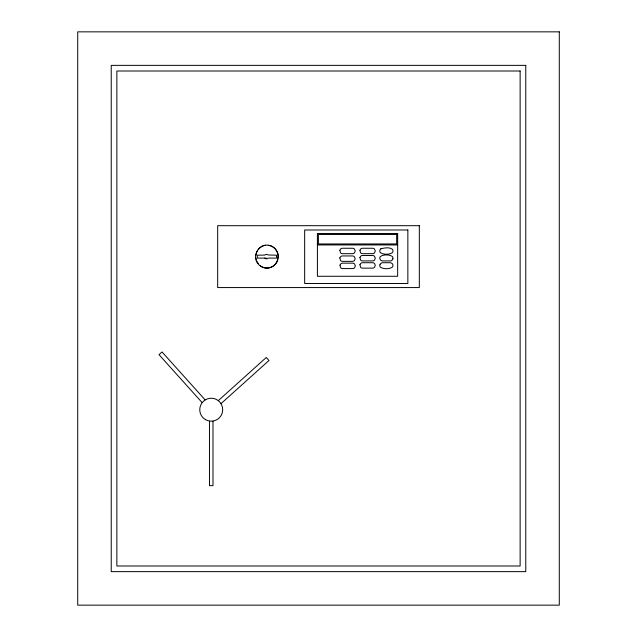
<?xml version="1.0" encoding="UTF-8"?>
<svg xmlns="http://www.w3.org/2000/svg" width="637" height="637" viewBox="0 0 637 637"><rect width="100%" height="100%" fill="white"/><g stroke="black" fill="none" stroke-linecap="round" stroke-linejoin="round"><path stroke-width="0.96" d="M218.356 400.577L266.274 357.492L268.981 360.502L221.063 403.587M317.401 244.942L397.663 244.942M266.29 258.104L257.268 258.104L257.268 255.206L264.857 255.087A2.237 2.198 -90 0 1 267.962 254.951L276.482 255.206L276.442 258.104L268.097 258.104A2.237 2.198 -90 0 1 264.992 258.248L264.881 258.104M205.114 399.869L162.029 351.95L159.019 354.666L202.096 402.576M212.989 421.168L212.989 485.649L209.469 485.649L209.469 421.168M268.273 245.261A11.466 11.267 -90 0 1 275.741 249.648L276.482 250.938A8.607 8.456 -90 0 1 277.971 256.623L277.214 261.011L275.741 263.607A11.466 11.267 -90 0 1 257.866 263.607C251.671 256.042 258.797 243.493 268.511 245.261A11.466 11.267 -90 0 1 268.511 267.994L265.589 267.994A11.474 11.084 -90 0 1 260.27 265.733M258.216 263.614A11.474 11.084 -90 0 1 256.767 261.019M256.297 259.593A11.474 11.084 -90 0 1 256.018 258.12M256.018 255.126A11.474 11.084 -90 0 1 256.297 253.653M256.767 252.236A11.474 11.084 -90 0 1 257.659 250.46M258.216 249.64A11.474 11.084 -90 0 1 265.589 245.245M339.863 250.269L340.564 252.889A2.715 2.715 0 0 0 342.483 253.677L352.516 253.677A2.715 2.715 0 0 0 354.435 252.889L355.231 250.97L354.435 249.051A2.715 2.715 0 0 0 352.516 248.255L342.483 248.255A2.715 2.715 0 0 0 340.564 249.051L339.863 250.269M339.832 257.953L340.532 260.573A2.715 2.715 0 0 0 342.443 261.369L352.476 261.369A2.715 2.715 0 0 0 354.395 260.573L355.191 258.662L354.395 256.743A2.715 2.715 0 0 0 352.476 255.947L342.443 255.947A2.715 2.715 0 0 0 340.532 256.743L339.832 257.953M339.991 265.167L340.699 267.787A2.715 2.715 0 0 0 342.61 268.583L352.643 268.583A2.715 2.715 0 0 0 354.562 267.787L355.358 265.868L354.562 263.949A2.715 2.715 0 0 0 352.643 263.161L342.61 263.161A2.715 2.715 0 0 0 340.699 263.949L339.991 265.167M359.929 250.269L360.63 252.889A2.715 2.715 0 0 0 362.549 253.677L372.581 253.677A2.715 2.715 0 0 0 374.5 252.889L375.297 250.97L374.5 249.051A2.715 2.715 0 0 0 372.581 248.255L362.549 248.255A2.715 2.715 0 0 0 360.63 249.051L359.929 250.269M359.929 257.499L360.63 260.119A2.715 2.715 0 0 0 362.549 260.907L372.581 260.907A2.715 2.715 0 0 0 374.5 260.119L375.297 258.2L374.5 256.281A2.715 2.715 0 0 0 372.581 255.485L362.549 255.485A2.715 2.715 0 0 0 360.63 256.281L359.929 257.499M359.929 264.729L360.63 267.349A2.715 2.715 0 0 0 362.549 268.137L372.581 268.137A2.715 2.715 0 0 0 374.5 267.349L375.297 265.43L374.5 263.511A2.715 2.715 0 0 0 372.581 262.715L362.549 262.715A2.715 2.715 0 0 0 360.63 263.511L359.929 264.729M380.074 264.212L379.867 264.809A2.771 2.771 0 0 0 380.408 267.174C383.179 269.244 389.573 269.244 392.344 267.174A2.771 2.771 0 0 0 392.886 264.809L392.344 263.686L390.768 262.715L381.985 262.715L380.074 264.212M392.886 258.821L391.898 260.382L390.768 260.907L381.985 260.907L380.854 260.382L379.867 258.821A2.771 2.771 0 0 1 380.408 256.456C383.179 254.386 389.573 254.386 392.344 256.456A2.771 2.771 0 0 1 392.886 258.821M380.854 248.788L380.408 249.226A2.771 2.771 0 0 0 380.408 252.714C383.179 254.784 389.573 254.784 392.344 252.714A2.771 2.771 0 0 0 392.344 249.226C389.39 246.869 384.159 247.976 380.854 248.788M559.286 31.85L77.714 31.85L77.714 605.15L559.286 605.15L559.286 31.85M525.772 65.364L111.228 65.364L111.228 571.636L525.772 571.636L525.772 65.364M520.134 71.002L116.866 71.002L116.866 565.998L520.134 565.998L520.134 71.002M419.321 225.689L217.679 225.689L217.679 287.566L419.321 287.566L419.321 225.689M407.855 229.997L304.661 229.997L304.661 283.505L407.855 283.505L407.855 229.997M397.663 233.476L317.401 233.476L317.401 276.275L397.663 276.275L397.663 233.476M396.668 234.472L318.396 234.472L318.396 243.947L396.668 243.947L396.668 234.472M205.496 419.632A11.466 11.466 0 0 0 222.695 409.702A11.466 11.466 0 0 0 205.496 399.773A11.466 11.466 0 0 0 205.496 419.632"/></g></svg>
